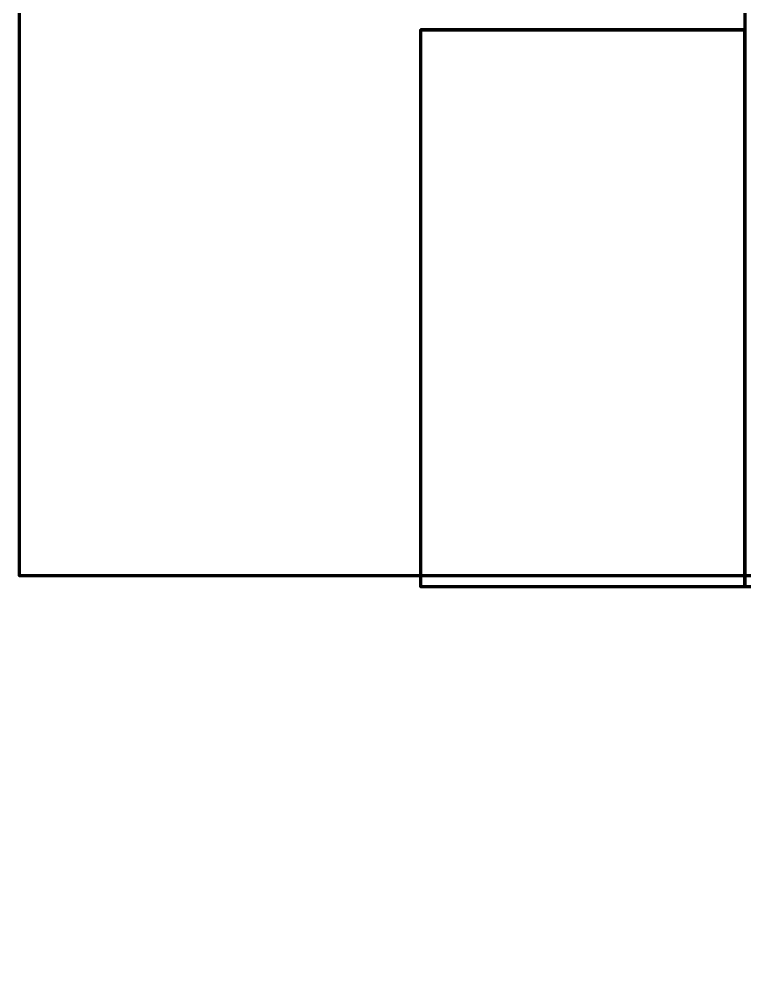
# Model space of a CAD drawing. Header units: metres. Extents: x -101.7 to -49, y 249.3 to 310.4.
# Drawn here: x -101.708 to -98.049, y 291.378 to 296.251 of the extents above; entities that cross this region are included whole.
import ezdxf

# ---------------------------------------------------------------- set-up
doc = ezdxf.new("R2010")
doc.units = ezdxf.units.M
for name, color, linetype, lineweight in [('Muros analíticos-1', 253, 'Continuous', 50), ('Muros analíticos-2', 94, 'Continuous', 50), ('Suelos analíticos-1', 55, 'Continuous', 90), ('Suelos analíticos-2', 34, 'Continuous', 90)]:
    doc.layers.add(name, color=color, linetype=linetype, lineweight=lineweight)

msp = doc.modelspace()

# ---------------------------------------------------------------- linework, layer by layer
at = {"layer": 'Muros analíticos-2'}
for p, q in [((-99.6848, 293.3881, 7.874), (-99.6848, 296.1968, 7.874)), ((-99.6848, 296.1968, 7.874), (-99.6848, 296.1968, 5.8452)), ((-99.6848, 296.1968, 5.8452), (-99.6848, 293.3881, 5.8452)), ((-99.6848, 296.1968, 7.874), (-98.0671, 296.1968, 7.874)), ((-98.0671, 296.1968, 5.8452), (-99.6848, 296.1968, 5.8452)), ((-99.6848, 296.1968, 5.8452), (-99.6848, 296.1968, 7.874)), ((-98.0671, 296.1968, 7.874), (-98.0671, 296.1968, 5.8452)), ((-99.6848, 293.3881, 7.874), (-98.0671, 293.3881, 7.874)), ((-98.0671, 293.3881, 5.8452), (-99.6848, 293.3881, 5.8452)), ((-99.6848, 293.3881, 5.8452), (-99.6848, 293.3881, 7.874)), ((-99.6848, 293.3881, 5.8452), (-99.6848, 293.3881, 7.874)), ((-98.0671, 293.3881, 7.874), (-98.0671, 293.3881, 5.8452))]:
    msp.add_line(p, q, dxfattribs=at)
at = {"layer": 'Suelos analíticos-2'}
for p, q in [((-98.0487, 300.6087, 3.4544), (-98.0487, 293.3881, 3.4544)), ((-98.0487, 300.6087, 3.4544), (-98.0487, 293.3881, 3.4544)), ((-101.7079, 300.5071, -0.8503), (-101.7079, 293.4437, -0.8503)), ((-98.0487, 296.1968, 6.8072), (-99.6848, 296.1968, 6.8072)), ((-99.6848, 296.1968, 6.8072), (-99.6848, 293.3881, 6.8072)), ((-98.0487, 293.3881, 6.8072), (-98.0487, 296.1968, 6.8072)), ((-101.7079, 293.4437, -0.8503), (-97.2601, 293.4437, -0.7577)), ((-99.6848, 293.3881, 6.8072), (-98.0487, 293.3881, 6.8072)), ((-98.0487, 293.3881, 3.4544), (-97.214, 293.3881, 3.4544)), ((-98.0487, 293.3881, 3.4544), (-97.214, 293.3881, 3.4544))]:
    msp.add_line(p, q, dxfattribs=at)

# ---------------------------------------------------------------- meshes
at = {"layer": 'Muros analíticos-1'}
mesh = msp.add_polyface(dxfattribs=at)
corners = [(-99.6848, 296.1967, 7.874), (-99.6848, 296.1967, 5.8452), (-99.6848, 293.3881, 5.8452), (-99.6848, 293.3881, 7.874)]
mesh.append_faces([[corners[k] for k in face] for face in [(0, 1, 2, 3)]])
mesh = msp.add_polyface(dxfattribs=at)
corners = [(-98.0671, 296.1967, 7.874), (-98.0671, 296.1967, 5.8452), (-99.6848, 296.1967, 5.8452), (-99.6848, 296.1967, 7.874)]
mesh.append_faces([[corners[k] for k in face] for face in [(0, 1, 2, 3)]])
mesh = msp.add_polyface(dxfattribs=at)
corners = [(-98.0671, 293.3881, 7.874), (-98.0671, 293.3881, 5.8452), (-99.6848, 293.3881, 5.8452), (-99.6848, 293.3881, 7.874)]
mesh.append_faces([[corners[k] for k in face] for face in [(0, 3, 2, 1)]])
at = {"layer": 'Suelos analíticos-1'}
mesh = msp.add_polyface(dxfattribs=at)
corners = [(-98.2148, 306.9962, -0.1079), (-91.8749, 306.9962, -0.1079), (-91.8749, 308.4522, -0.1079), (-93.338, 308.4522, -0.1079), (-93.338, 310.403, -0.1079), (-98.2148, 310.403, -0.1079), (-68.954, 308.4522, -0.1079), (-68.954, 310.403, -0.1079), (-73.8308, 310.403, -0.1079), (-73.8308, 308.4522, -0.1079), (-75.2938, 308.4522, -0.1079), (-75.2938, 306.9686, -0.1079), (-66.861, 306.9686, -0.1079), (-66.861, 308.4522, -0.1079), (-60.1757, 308.4522, -0.1079), (-60.1757, 306.9686, -0.1079), (-52.3729, 306.9686, -0.1079), (-52.3729, 310.403, -0.1079), (-58.7127, 310.403, -0.1079), (-58.7127, 308.4522, -0.1079), (-100.6532, 279.8347, -0.1079), (-100.6532, 276.2654, -0.1079), (-98.7025, 276.2654, -0.1079), (-98.7025, 274.8023, -0.1079), (-97.2601, 274.8023, -0.1079), (-97.2601, 279.8347, -0.1079), (-98.7025, 258.2212, -0.1079), (-100.6532, 258.2212, -0.1079), (-100.6532, 252.5094, -0.1079), (-97.2601, 252.5094, -0.1079), (-97.2601, 259.6842, -0.1079), (-98.7025, 259.6842, -0.1079)]
mesh.append_faces([[corners[k] for k in face] for face in [(8, 9, 6, 7), (24, 25, 22, 23)]], dxfattribs={"vtx1": -1})
mesh.append_faces([[corners[k] for k in face] for face in [(1, 2, 3, 0), (12, 13, 6, 11), (17, 18, 19, 16), (20, 21, 22, 25), (30, 31, 26, 29)]], dxfattribs={"vtx2": -1})
mesh.append_faces([[corners[k] for k in face] for face in [(9, 10, 11, 6)]], dxfattribs={"vtx2": -1, "vtx3": -1})
mesh.append_faces([[corners[k] for k in face] for face in [(3, 4, 5, 0), (19, 14, 15, 16), (26, 27, 28, 29)]], dxfattribs={"vtx3": -1})
mesh = msp.add_polyface(dxfattribs=at)
corners = [(-97.2601, 300.5071, -0.7577), (-101.7079, 300.5071, -0.8503), (-101.7079, 293.4437, -0.8503), (-97.2601, 293.4437, -0.7577)]
mesh.append_faces([[corners[k] for k in face] for face in [(0, 1, 2, 3)]])
mesh = msp.add_polyface(dxfattribs=at)
corners = [(-98.0487, 293.3881, 6.8072), (-98.0487, 296.1967, 6.8072), (-99.6848, 296.1967, 6.8072), (-99.6848, 293.3881, 6.8072)]
mesh.append_faces([[corners[k] for k in face] for face in [(0, 1, 2, 3)]])

doc.saveas('drawing.dxf')
